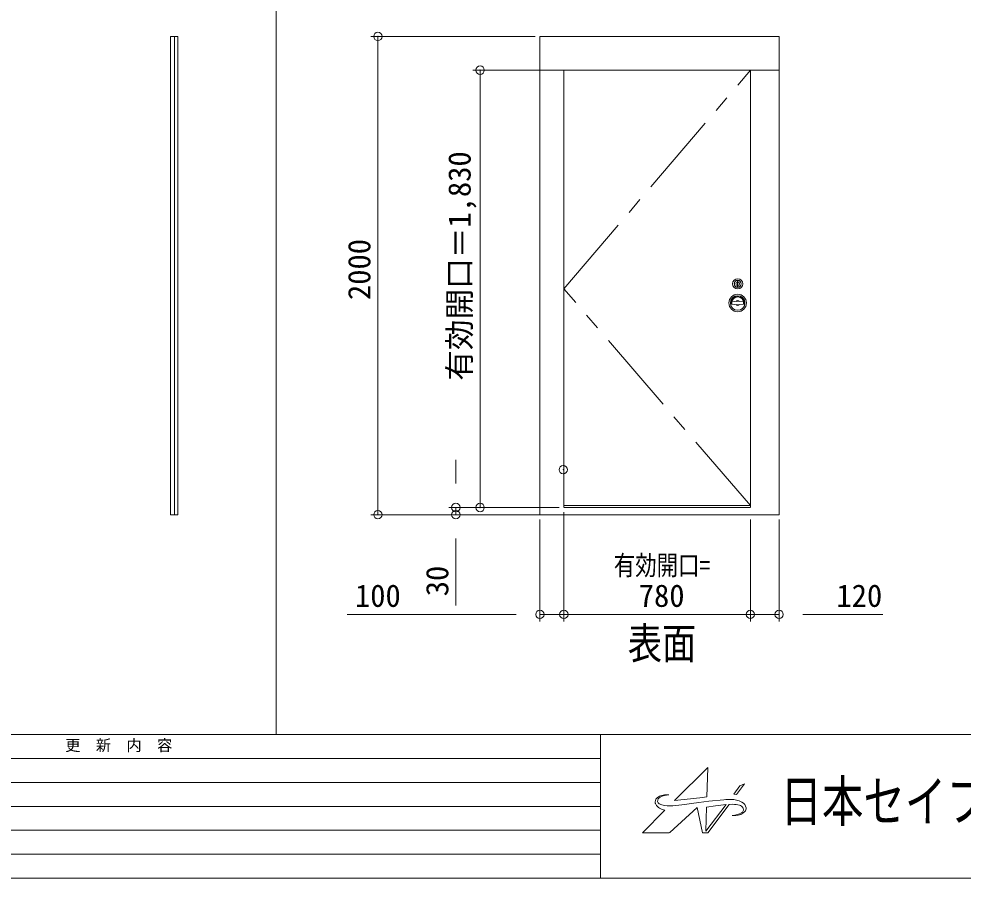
# Model space of a CAD drawing. Units: millimetres, scale not verified. Extents: x -17950 to 17950, y -5550 to 5550.
# Drawn here: x -14002 to -10053, y -5550 to -1957 of the extents above; entities that cross this region are included whole.
import ezdxf
from ezdxf.enums import TextEntityAlignment as Align

# ---------------------------------------------------------------- set-up
doc = ezdxf.new("R2010")
doc.units = ezdxf.units.MM
doc.header["$LTSCALE"] = 70
doc.header["$PDMODE"] = 32
doc.header["$PDSIZE"] = 35
doc.linetypes.add('CHAIN1', pattern=[8, 5, -1, 1, -1])
for name, color, linetype, lineweight in [('0-3_(2m)ﾄﾞｱﾊﾟﾈﾙ', 2, 'Continuous', 9), ('0-F_0', 7, 'Continuous', 9), ('2-6_text', 7, 'Continuous', 9), ('2-8_ﾛｺﾞ', 4, 'Continuous', 5), ('2-9_図面枠', 7, 'Continuous', 9)]:
    doc.layers.add(name, color=color, linetype=linetype, lineweight=lineweight)
doc.styles.add('ＭＳ ゴシック', font='')
doc.styles.get('ＭＳ ゴシック').set_extended_font_data('MS Gothic')

msp = doc.modelspace()

# ---------------------------------------------------------------- linework, layer by layer
at = {"layer": '0-3_(2m)ﾄﾞｱﾊﾟﾈﾙ', "color": 4, "lineweight": 5}
for p, q in [((-11822.66, -2030.26), (-11822.67, -4030.26)), ((-10822.66, -2030.26), (-11822.67, -2030.26)), ((-11822.66, -2030.26), (-11822.67, -4030.26)), ((-10822.66, -4030.26), (-10822.66, -2030.26)), ((-10822.66, -2171.46), (-11822.67, -2171.46)), ((-10822.66, -2172.06), (-11822.67, -2172.06)), ((-11722.65, -2172.06), (-11722.65, -3999.26)), ((-10942.67, -3999.26), (-10942.67, -2172.06)), ((-11722.65, -3992.06), (-10942.67, -3992.06)), ((-11722.65, -4000.26), (-10942.67, -4000.26)), ((-11822.67, -4030.26), (-10822.66, -4030.26))]:
    msp.add_line(p, q, dxfattribs=at)
at = {"layer": '0-3_(2m)ﾄﾞｱﾊﾟﾈﾙ', "color": 5}
for p, q in [((-10996.42, -3053.09), (-10996.42, -3077.04)), ((-10996.42, -3053.09), (-10994.92, -3053.09)), ((-10996.42, -3077.04), (-10994.92, -3077.04)), ((-10994.92, -3053.09), (-10994.92, -3077.04)), ((-11020.04, -3146.06), (-11021.17, -3146.06)), ((-11020.04, -3144.06), (-11021.15, -3144.06)), ((-10995.67, -3137.56), (-11020.04, -3140.06)), ((-11020.04, -3140.06), (-11020.04, -3150.06)), ((-11020.04, -3150.06), (-10995.67, -3152.56)), ((-10971.3, -3140.06), (-10995.67, -3137.56)), ((-10995.67, -3152.56), (-10971.3, -3150.06)), ((-10971.3, -3140.06), (-10971.3, -3150.06)), ((-10970.19, -3144.06), (-10971.3, -3144.06)), ((-10970.17, -3146.06), (-10971.3, -3146.06)), ((-10970.17, -3145.06), (-10970.17, -3148.06))]:
    msp.add_line(p, q, dxfattribs=at)
at = {"layer": '0-3_(2m)ﾄﾞｱﾊﾟﾈﾙ', "color": 1, "linetype": 'CHAIN1'}
msp.add_lwpolyline([(-10942.67, -3992.06), (-11722.65, -3085.66), (-10942.67, -2172.06)], dxfattribs=at)
at = {"layer": '0-3_(2m)ﾄﾞｱﾊﾟﾈﾙ', "color": 5}
for points in [[(-11021.17, -3145.06), (-11021.17, -3148.06), (-11024.17, -3148.06)], [(-10967.17, -3145.06), (-10967.17, -3148.06), (-10970.17, -3148.06)]]:
    msp.add_lwpolyline(points, dxfattribs=at)
for centre, radius in [((-10995.67, -3065.06), 21.5), ((-10995.67, -3065.06), 15), ((-10995.67, -3065.06), 14), ((-10995.67, -3145.06), 36.5), ((-10995.67, -3145.06), 30.5)]:
    msp.add_circle(centre, radius, dxfattribs=at)
for centre, radius, start, end in [((-10995.67, -3065.06), 7.5, 95.739, 264.261), ((-10995.67, -3065.06), 7.5, 275.739, 84.261), ((-10995.67, -3145.06), 28.5, 0, 186.042), ((-10995.67, -3145.06), 25.5, 0, 180), ((-10995.67, -3145.06), 10, 42.396, 137.604), ((-10995.67, -3145.06), 10, 222.396, 317.604)]:
    msp.add_arc(centre, radius, start, end, dxfattribs=at)
at = {"layer": '0-3_(2m)ﾄﾞｱﾊﾟﾈﾙ', "color": 7}
msp.add_point((-11725.07, -3842.19), dxfattribs=at)
at = {"layer": '0-F_0'}
for p, q in [((-13350.88, -2030.26), (-13350.88, -4030.26)), ((-11842.67, -2030.26), (-12530.31, -2030.26)), ((-12500.31, -2030.26), (-12500.31, -4030.26)), ((-12500.31, -3930.26), (-12500.31, -2130.26)), ((-11749.67, -2171.46), (-12102.67, -2171.46)), ((-12072.67, -2171.46), (-12072.67, -4000.26)), ((-12072.67, -3900.26), (-12072.67, -2271.46)), ((-12174.28, -3900.26), (-12174.28, -3800.26)), ((-11742.65, -4000.26), (-12204.28, -4000.26)), ((-11742.65, -4000.26), (-12102.67, -4000.26)), ((-11722.65, -4020.26), (-11722.65, -4477.14)), ((-11842.67, -4030.26), (-12530.31, -4030.26)), ((-11742.65, -4030.26), (-12204.28, -4030.26)), ((-11822.67, -4050.26), (-11822.67, -4477.14)), ((-11722.65, -4057.76), (-11722.65, -4477.14)), ((-10942.67, -4050.26), (-10942.67, -4477.14)), ((-10942.67, -4050.26), (-10942.67, -4477.14)), ((-10822.66, -4050.26), (-10822.66, -4477.14)), ((-12174.28, -4130.26), (-12174.28, -4410.26)), ((-11922.67, -4447.14), (-12629.34, -4447.14)), ((-10942.67, -4447.14), (-11722.65, -4447.14)), ((-11622.65, -4447.14), (-11522.66, -4447.14)), ((-11622.65, -4447.14), (-11042.67, -4447.14)), ((-11042.67, -4447.14), (-11142.67, -4447.14)), ((-10722.67, -4447.14), (-10389.34, -4447.14))]:
    msp.add_line(p, q, dxfattribs=at)
for points in [[(-13366.88, -2030.26), (-13336.88, -2030.26), (-13336.88, -4030.26)], [(-13366.88, -2030.26), (-13366.88, -4030.26), (-13336.88, -4030.26)], [(-12174.28, -4000.26), (-12174.28, -4030.26), (-12174.28, -4000.26)], [(-11722.65, -4447.14), (-11822.67, -4447.14), (-11722.65, -4447.14)], [(-10942.67, -4447.14), (-10822.66, -4447.14), (-10942.67, -4447.14)]]:
    msp.add_lwpolyline(points, dxfattribs=at)
for p in [(-12500.31, -2030.26), (-12072.67, -2171.46), (-12174.28, -4000.26), (-12072.67, -4000.26), (-12500.31, -4030.26), (-12174.28, -4030.26), (-11822.67, -4447.14), (-11722.65, -4447.14), (-10942.67, -4447.14), (-10822.66, -4447.14)]:
    msp.add_point(p, dxfattribs=at)
at = {"layer": '2-8_ﾛｺﾞ'}
for p, q in [((-11283.69, -5201.63), (-11286.59, -5201.47)), ((-11125.67, -5252.74), (-11088.99, -5247.57)), ((-11018.18, -5287.65), (-11003.79, -5287.62))]:
    msp.add_line(p, q, dxfattribs=at)
for points in [[(-11259.23, -5225.7), (-11121.02, -5088.02), (-11120.67, -5089), (-11124.42, -5209.53), (-11154.49, -5213.78)], [(-11300.06, -5266.21), (-11394.08, -5360.19), (-11393.66, -5360.31), (-11281.93, -5360.41), (-11279.34, -5358.72), (-11164.5, -5254.93), (-11142.18, -5360.45), (-11120.89, -5360.45), (-11030.77, -5241.49), (-11016.03, -5241.44)], [(-11053.29, -5222.46), (-11116.24, -5228.2), (-11157.72, -5233.15), (-11228.82, -5243.46)], [(-11044.5, -5242.27), (-11128.93, -5353.75), (-11125.67, -5252.74)]]:
    msp.add_lwpolyline(points, dxfattribs=at)
msp.add_lwpolyline([(-11011.88, -5198.46), (-11000.16, -5200.68), (-10966.58, -5156.26), (-10986.14, -5164.6)], close=True, dxfattribs=at)
for centre, radius, start, end in [((-11307.98, -5240.47), 36.01, 107.54618, 137.3376), ((-11311.73, -5228), 18.69, 114.83245, 184.93336), ((-11275.36, -5306.6), 105.3, 94.53365, 114.83245), ((-11286.99, -5306.85), 105.63, 94.87761, 107.54618), ((-11290.29, -5268.26), 66.89, 86.83781, 94.87761), ((-11317.08, -5232.09), 23.63, 137.3376, 189.71275), ((-11326.14, -5233.63), 14.44, 189.71275, 211.14694), ((-11293.2, -5213.73), 52.93, 211.14694, 262.55517), ((-11319.27, -5228.65), 11.14, 184.93336, 245.82613), ((-11281.82, -5145.24), 102.56, 245.82613, 271.56003), ((-11290.8, -4815.84), 432.09, 271.56003, 278.24678), ((-11425.46, -3298.35), 1934.51, 274.92935, 278.0518), ((-11425.46, -3298.35), 1934.51, 274.92935, 278.0518), ((-10943.8, -6276.57), 1039.19, 95.56117, 98.03149), ((-11026.96, -5455.23), 234.25, 89.15854, 96.45212), ((-11025.07, -5326.51), 105.52, 63.69068, 89.15854), ((-11015.66, -5339.31), 97.87, 73.31829, 90.21697), ((-10994.74, -5269.51), 25, 36.42787, 73.31829), ((-10992.71, -5261.05), 32.49, 8.17288, 63.69068), ((-11020.24, -5209.2), 78.48, 271.50312, 302.01879), ((-11003.92, -5233.96), 53.66, 270.14682, 315.9742), ((-10986.38, -5263.34), 14.62, 302.01879, 36.42787), ((-10978.07, -5258.95), 17.7, 315.9742, 8.17288)]:
    msp.add_arc(centre, radius, start, end, dxfattribs=at)
at = {"layer": '2-9_図面枠'}
for p, q in [((-12926.2, 5550), (-12926.2, -4950)), ((-17950.02, -4950), (-1850.02, -4950)), ((-11570.03, -4950), (-11570.03, -5550)), ((-17950.02, -5050), (-11570.03, -5050)), ((-16010.03, -5150), (-11570.03, -5150)), ((-16010.03, -5250), (-11570.03, -5250)), ((-16010.03, -5350), (-11570.03, -5350)), ((-16010.03, -5450), (-11570.03, -5450))]:
    msp.add_line(p, q, dxfattribs=at)
for points in [[(-17950.02, -5550), (-1850.02, -5550), (-1850.02, 5550), (-17950.02, 5550)], [(-17950.02, 5550), (-17950.02, -4950), (-1850.02, -4950)]]:
    msp.add_lwpolyline(points, dxfattribs=at)

# ---------------------------------------------------------------- texts
at = {"layer": '0-F_0', "color": 2, "style": 'ＭＳ ゴシック'}
for s, p in [('有効開口＝1,830', (-12084.2, -3469.86)), ('2000', (-12503.5, -3132.66)), ('30', (-12177.48, -4371.46))]:
    msp.add_text(s, height=93.84, rotation=90, dxfattribs=at).set_placement(p, align=Align.BOTTOM_LEFT)
for s, p in [('100', (-12596.14, -4443.94)), ('780', (-11409.46, -4443.94)), ('120', (-10582.8, -4443.94))]:
    msp.add_text(s, height=93.84, dxfattribs=at).set_placement(p, align=Align.BOTTOM_LEFT)
at = {"layer": '2-6_text', "style": 'ＭＳ ゴシック', "width": 0.8}
for s, height, p in [('有効開口=\u3000', 82.11, (-11513.75, -4307.75)), ('表面', 131.4, (-11455.59, -4673.34))]:
    msp.add_text(s, height=height, dxfattribs=at).set_placement(p, align=Align.BOTTOM_LEFT)
at = {"layer": '2-8_ﾛｺﾞ', "color": 7, "style": 'ＭＳ ゴシック', "width": 0.75}
msp.add_text('日本セイフティー株式会社', height=169.4, dxfattribs=at).set_placement((-10816.63, -5364.02), align=Align.BOTTOM_LEFT)
at = {"layer": '2-9_図面枠', "style": 'ＭＳ ゴシック'}
msp.add_text('更\u3000新\u3000内\u3000容', height=46.92, dxfattribs=at).set_placement((-13807.93, -5032.25), align=Align.BOTTOM_LEFT)

doc.saveas('drawing.dxf')
